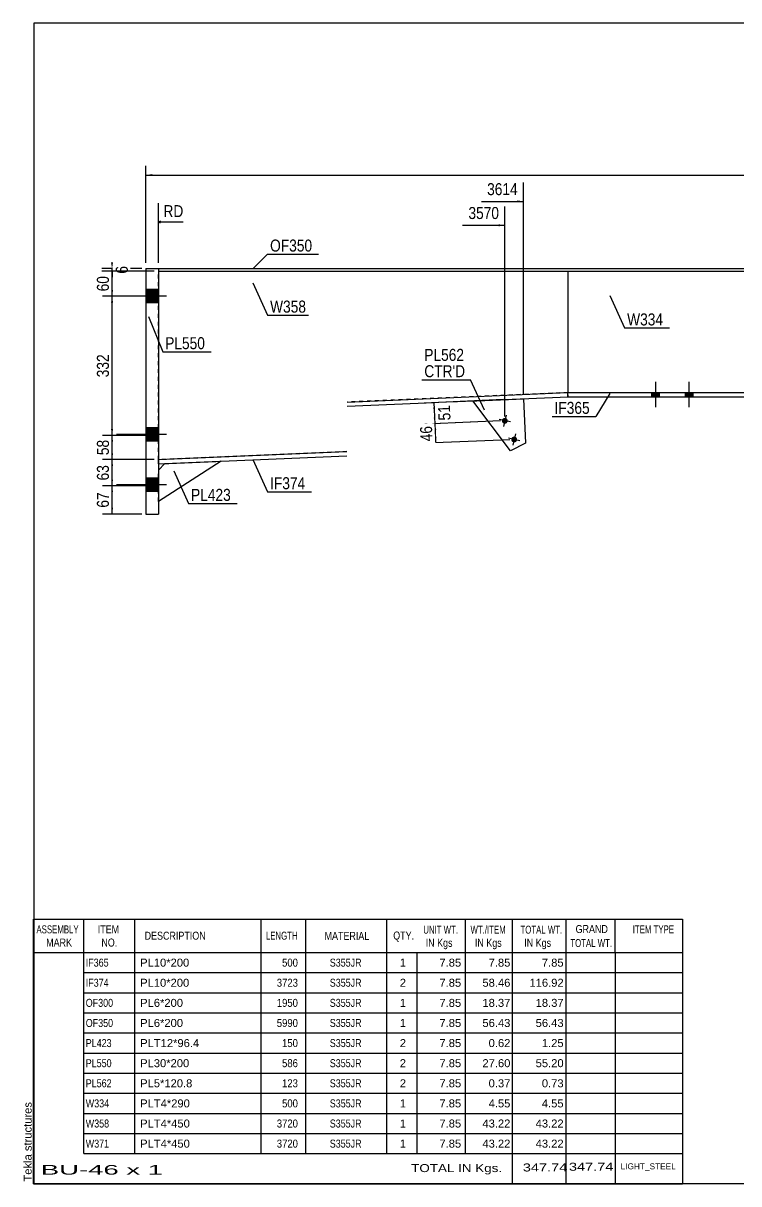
# Model space of a CAD drawing. Header units: millimetres. Extents: x -32 to 370, y -195 to 82.
# Drawn here: x -32.3 to 138.6, y -195.4 to 81.7 of the extents above; entities that cross this region are included whole.
import ezdxf

# ---------------------------------------------------------------- set-up
doc = ezdxf.new("R2010")
doc.units = ezdxf.units.MM
doc.linetypes.add('DXK_LINE_DOT1', pattern=[1.8814, 0.9407, -0.9407])
doc.styles.add('Arial', font='ARIAL.TTF', dxfattribs={"height": 0.2})
doc.styles.add('Arial Narrow', font='ARIALN.TTF', dxfattribs={"height": 0.2})

# ---------------------------------------------------------------- blocks, each defined once
blk = doc.blocks.new('Unknown-627317898-1211')
at = {"color": 5, "linetype": 'Continuous'}
for p, q in [((370.21, 81.68), (-29.79, 81.68)), ((-29.79, 81.68), (-29.79, -195.32)), ((370.21, -195.32), (370.21, 81.68)), ((-29.79, -195.32), (370.21, -195.32))]:
    blk.add_line(p, q, dxfattribs=at)
at = {"color": 174, "linetype": 'Continuous', "style": 'Arial'}
blk.add_text('Tekla structures', height=1.9102, rotation=90, dxfattribs=at).set_placement((-30.29, -194.82))
blk = doc.blocks.new('Part-627317898-1492 - 1232')
at = {"color": 2, "linetype": 'Continuous'}
for p, q in [((45.09, -8.76), (97.74, -6.5)), ((45.09, -9.77), (97.79, -7.5)), ((97.79, -7.5), (97.74, -6.5)), ((0, -22.5), (44.99, -20.57)), ((0.04, -23.5), (44.99, -21.57)), ((0.04, -23.5), (0, -22.5))]:
    blk.add_line(p, q, dxfattribs=at)
blk = doc.blocks.new('Bolt-627317898-1236 - 1232')
at = {"linetype": 'Continuous'}
blk.add_hatch(color=3, dxfattribs=at).paths.add_polyline_path([(85.62, -17.84, -1), (84.25, -17.55, -1)])
at = {"color": 3, "linetype": 'Continuous'}
for p, q in [((85.22, -16.33), (84.64, -19.07)), ((86.3, -17.99), (83.56, -17.41))]:
    blk.add_line(p, q, dxfattribs=at)
blk = doc.blocks.new('Bolt-627317898-1237 - 1232')
at = {"linetype": 'Continuous'}
blk.add_hatch(color=3, dxfattribs=at).paths.add_polyline_path([(83.38, -13.37, -1), (82.01, -13.08, -1)])
at = {"color": 3, "linetype": 'Continuous'}
for p, q in [((84.07, -13.51), (81.33, -12.94)), ((82.98, -11.86), (82.41, -14.6))]:
    blk.add_line(p, q, dxfattribs=at)
blk = doc.blocks.new('Bolt-627317898-1240 - 1232')
at = {"linetype": 'Continuous'}
for points in [[(-3, 18.1), (-3, 14.9), (0, 14.9), (0, 18.1)], [(-3, 18.1), (-3, 14.9), (0, 14.9), (0, 18.1)], [(-3, -14.9), (-3, -18.1), (0, -18.1), (0, -14.9)], [(-3, -14.9), (-3, -18.1), (0, -18.1), (0, -14.9)], [(-3, -26.9), (-3, -30.1), (0, -30.1), (0, -26.9)], [(-3, -26.9), (-3, -30.1), (0, -30.1), (0, -26.9)]]:
    blk.add_hatch(color=3, dxfattribs=at).paths.add_polyline_path(points)
at = {"color": 3, "linetype": 'Continuous'}
for p, q in [((0, 18.1), (-3, 18.1)), ((0, 18.1), (-3, 18.1)), ((1.9, 16.5), (-10, 16.5)), ((1.9, 16.5), (-10, 16.5)), ((0, 14.9), (-3, 14.9)), ((0, 14.9), (-3, 14.9)), ((1.9, -16.5), (-10, -16.5)), ((1.9, -16.5), (-10, -16.5)), ((0, -14.9), (-3, -14.9)), ((0, -14.9), (-3, -14.9)), ((0, -18.1), (-3, -18.1)), ((0, -18.1), (-3, -18.1)), ((0, -26.9), (-3, -26.9)), ((0, -26.9), (-3, -26.9)), ((1.9, -28.5), (-10, -28.5)), ((1.9, -28.5), (-10, -28.5)), ((0, -30.1), (-3, -30.1)), ((0, -30.1), (-3, -30.1))]:
    blk.add_line(p, q, dxfattribs=at)
blk = doc.blocks.new('Bolt-627317898-1315 - 1232')
at = {"linetype": 'Continuous'}
for points in [[(119.64, -6.5), (117.84, -6.5), (117.84, -7.5), (119.64, -7.5)], [(119.64, -6.5), (117.84, -6.5), (117.84, -7.5), (119.64, -7.5)], [(127.64, -6.5), (125.84, -6.5), (125.84, -7.5), (127.64, -7.5)], [(127.64, -6.5), (125.84, -6.5), (125.84, -7.5), (127.64, -7.5)]]:
    blk.add_hatch(color=3, dxfattribs=at).paths.add_polyline_path(points)
at = {"color": 3, "linetype": 'Continuous'}
for p, q in [((118.74, -9.95), (118.74, -3.95)), ((118.74, -9.95), (118.74, -3.95)), ((126.74, -9.95), (126.74, -3.95)), ((126.74, -9.95), (126.74, -3.95)), ((117.84, -7.5), (117.84, -6.5)), ((117.84, -7.5), (117.84, -6.5)), ((119.64, -7.5), (119.64, -6.5)), ((119.64, -7.5), (119.64, -6.5)), ((125.84, -7.5), (125.84, -6.5)), ((125.84, -7.5), (125.84, -6.5)), ((127.64, -7.5), (127.64, -6.5)), ((127.64, -7.5), (127.64, -6.5))]:
    blk.add_line(p, q, dxfattribs=at)
blk = doc.blocks.new('Part-627317898-1331 - 1232')
at = {"color": 7, "linetype": 'DXK_LINE_DOT1'}
for p, q in [((0, -22.5), (0, 22.5)), ((0, 22.5), (44.99, 22.5)), ((45.09, 22.5), (97.74, 22.5)), ((97.74, -6.5), (45.09, -8.76)), ((44.99, -20.57), (0, -22.5))]:
    blk.add_line(p, q, dxfattribs=at)
at = {"color": 2, "linetype": 'Continuous'}
blk.add_line((97.74, 22.5), (97.74, -6.5), dxfattribs=at)
blk = doc.blocks.new('Part-627317898-1389 - 1232')
at = {"color": 7, "linetype": 'DXK_LINE_DOT1'}
blk.add_line((75.09, -8.48), (87.16, -7.96), dxfattribs=at)
at = {"color": 2, "linetype": 'Continuous'}
for p, q in [((87.16, -7.96), (87.61, -18.59)), ((84.04, -20.38), (75.09, -8.48)), ((87.61, -18.59), (84.04, -20.38))]:
    blk.add_line(p, q, dxfattribs=at)
blk = doc.blocks.new('Part-627317898-1411 - 1232')
at = {"color": 2, "linetype": 'Continuous'}
for p, q in [((14.99, -22.86), (0, -32.5)), ((0, -25), (1.5, -23.44))]:
    blk.add_line(p, q, dxfattribs=at)
at = {"color": 7, "linetype": 'DXK_LINE_DOT1'}
for p, q in [((1.5, -23.44), (14.99, -22.86)), ((0, -32.5), (0, -25))]:
    blk.add_line(p, q, dxfattribs=at)
blk = doc.blocks.new('Part-627317898-1433 - 1232')
at = {"color": 2, "linetype": 'Continuous'}
for p, q in [((-3, 23.1), (0, 23.1)), ((-3, 23.1), (-3, -35.5)), ((0, 23.1), (0, -35.5)), ((-3, -35.5), (0, -35.5))]:
    blk.add_line(p, q, dxfattribs=at)
blk = doc.blocks.new('Part-627317898-1487 - 1232')
at = {"color": 2, "linetype": 'Continuous'}
for p, q in [((97.74, -7.5), (97.74, -6.5)), ((97.74, -6.5), (147.74, -6.5)), ((97.74, -7.5), (147.74, -7.5)), ((147.74, -7.5), (147.74, -6.5))]:
    blk.add_line(p, q, dxfattribs=at)
blk = doc.blocks.new('Part-627317898-1580 - 1232')
at = {"color": 2, "linetype": 'Continuous'}
for p, q in [((97.74, 22.5), (97.74, -6.5)), ((147.74, 22.5), (147.74, -6.5))]:
    blk.add_line(p, q, dxfattribs=at)
at = {"color": 7, "linetype": 'DXK_LINE_DOT1'}
for p, q in [((97.74, 22.5), (147.74, 22.5)), ((97.74, -6.5), (147.74, -6.5))]:
    blk.add_line(p, q, dxfattribs=at)
blk = doc.blocks.new('Part-627317898-1585 - 1232')
at = {"color": 2, "linetype": 'Continuous'}
for p, q in [((0, 23.1), (0, 22.5)), ((0, 23.1), (44.99, 23.1)), ((0, 22.5), (44.99, 22.5)), ((45.09, 23.1), (200.4, 23.1)), ((45.09, 22.5), (200.4, 22.5)), ((200.5, 23.1), (230.5, 23.1)), ((200.5, 22.5), (230.5, 22.5)), ((230.5, 23.1), (230.5, 22.5))]:
    blk.add_line(p, q, dxfattribs=at)
blk = doc.blocks.new('StraightDimension-627317898-3247 - 1232')
at = {"linetype": 'Continuous'}
for points in [[(-10.84, 24.6), (-11.09, 23.1), (-11.34, 24.6)], [(-11.34, 21), (-11.09, 22.5), (-10.84, 21)]]:
    blk.add_hatch(color=7, dxfattribs=at).paths.add_polyline_path(points)
at = {"color": 7, "linetype": 'Continuous'}
for p, q in [((-4, 23.1), (-13.49, 23.1)), ((-1, 22.5), (-13.49, 22.5)), ((-11.09, 22.5), (-11.09, 23.1))]:
    blk.add_line(p, q, dxfattribs=at)
at = {"color": 0}
blk.add_wipeout([(-6.74, 24.31), (-10.94, 24.31), (-10.94, 21.29), (-6.74, 21.29)], dxfattribs=at)
at = {"color": 3, "style": 'Arial Narrow'}
blk.add_text('6', height=2.86, rotation=90.0002, dxfattribs=at).set_placement((-7.34, 21.89))
blk = doc.blocks.new('StraightDimension-627317898-3248 - 1232')
at = {"linetype": 'Continuous'}
for points in [[(-11.34, 21), (-11.09, 22.5), (-10.84, 21)], [(-10.84, 18), (-11.09, 16.5), (-11.34, 18)]]:
    blk.add_hatch(color=7, dxfattribs=at).paths.add_polyline_path(points)
at = {"color": 7, "linetype": 'Continuous'}
for p, q in [((-1, 22.5), (-13.34, 22.5)), ((-11.09, 16.5), (-11.09, 22.5)), ((-1, 16.5), (-13.34, 16.5))]:
    blk.add_line(p, q, dxfattribs=at)
at = {"color": 0}
blk.add_wipeout([(-11.24, 21.93), (-15.44, 21.93), (-15.44, 17.07), (-11.24, 17.07)], dxfattribs=at)
at = {"color": 3, "style": 'Arial Narrow'}
blk.add_text('60', height=2.863, rotation=90.0002, dxfattribs=at).set_placement((-11.84, 17.67))
blk = doc.blocks.new('StraightDimension-627317898-1907 - 1232')
at = {"linetype": 'Continuous'}
for points in [[(65.62, -10.38), (65.81, -8.87), (66.12, -10.36)], [(66.21, -12.43), (66.03, -13.94), (65.71, -12.45)]]:
    blk.add_hatch(color=7, dxfattribs=at).paths.add_polyline_path(points)
at = {"color": 7, "linetype": 'Continuous'}
for p, q in [((82.41, -8.16), (63.41, -8.98)), ((66.03, -13.94), (65.81, -8.87)), ((81.7, -13.27), (63.63, -14.05))]:
    blk.add_line(p, q, dxfattribs=at)
at = {"color": 0}
blk.add_wipeout([(70.16, -8.8), (65.96, -8.98), (66.17, -13.83), (70.37, -13.65)], dxfattribs=at)
at = {"color": 3, "style": 'Arial Narrow'}
blk.add_text('51', height=2.863, rotation=92.4582, dxfattribs=at).set_placement((69.74, -13.07))
blk = doc.blocks.new('StraightDimension-627317898-1842 - 1232')
at = {"linetype": 'Continuous'}
for points in [[(-1.5, 45.17), (-3, 45.42), (-1.5, 45.67)], [(340.2, 45.67), (341.7, 45.42), (340.2, 45.17)]]:
    blk.add_hatch(color=7, dxfattribs=at).paths.add_polyline_path(points)
at = {"color": 7, "linetype": 'Continuous'}
for p, q in [((-3, 24.5), (-3, 47.67)), ((341.7, 24.5), (341.7, 47.67)), ((-3, 45.42), (341.7, 45.42))]:
    blk.add_line(p, q, dxfattribs=at)
at = {"color": 0}
blk.add_wipeout([(173.6, 45.57), (173.6, 49.77), (165.09, 49.77), (165.09, 45.57)], dxfattribs=at)
at = {"color": 3, "style": 'Arial Narrow'}
blk.add_text('8000', height=2.863, dxfattribs=at).set_placement((165.69, 46.17))
blk = doc.blocks.new('StraightDimension-627317898-2054 - 1232')
at = {"linetype": 'Continuous'}
blk.add_hatch(color=7, dxfattribs=at).paths.add_polyline_path([(81.2, 33.69), (82.7, 33.44), (81.2, 33.19)])
at = {"color": 7, "linetype": 'Continuous'}
for p, q in [((82.7, -12.23), (82.7, 37.94)), ((72.63, 33.44), (82.7, 33.44))]:
    blk.add_line(p, q, dxfattribs=at)
at = {"color": 0, "linetype": 'Continuous'}
blk.add_wipeout([(6.53, 34.79), (6.53, 38.99), (0.59, 38.99), (0.59, 34.79)], dxfattribs=at)
at = {"color": 7, "linetype": 'Continuous'}
for p, q in [((0, 24.5), (0, 38.69)), ((0.5, 34.44), (0, 34.19)), ((0.5, 33.94), (0, 34.19)), ((5.93, 34.19), (0, 34.19))]:
    blk.add_line(p, q, dxfattribs=at)
at = {"color": 3, "linetype": 'Continuous', "style": 'Arial Narrow'}
blk.add_text('RD', height=2.863, dxfattribs=at).set_placement((1.19, 35.39))
at = {"color": 0}
blk.add_wipeout([(81.92, 34.34), (81.92, 38.54), (73.41, 38.54), (73.41, 34.34)], dxfattribs=at)
at = {"color": 3, "style": 'Arial Narrow'}
blk.add_text('3570', height=2.863, dxfattribs=at).set_placement((74.01, 34.94))
blk = doc.blocks.new('StraightDimension-627317898-3252 - 1232')
at = {"linetype": 'Continuous'}
for points in [[(-11.34, -30.26), (-11.09, -28.76), (-10.84, -30.26)], [(-10.84, -34), (-11.09, -35.5), (-11.34, -34)]]:
    blk.add_hatch(color=7, dxfattribs=at).paths.add_polyline_path(points)
at = {"color": 7, "linetype": 'Continuous'}
for p, q in [((-1, -28.76), (-13.34, -28.76)), ((-11.09, -35.5), (-11.09, -28.76)), ((-4, -35.5), (-13.34, -35.5))]:
    blk.add_line(p, q, dxfattribs=at)
at = {"color": 0}
blk.add_wipeout([(-11.24, -29.7), (-15.44, -29.7), (-15.44, -34.56), (-11.24, -34.56)], dxfattribs=at)
at = {"color": 3, "style": 'Arial Narrow'}
blk.add_text('67', height=2.863, rotation=90.0002, dxfattribs=at).set_placement((-11.84, -33.96))
blk = doc.blocks.new('StraightDimension-627317898-3251 - 1232')
at = {"linetype": 'Continuous'}
for points in [[(-11.34, -24), (-11.09, -22.5), (-10.84, -24)], [(-10.84, -27.26), (-11.09, -28.76), (-11.34, -27.26)]]:
    blk.add_hatch(color=7, dxfattribs=at).paths.add_polyline_path(points)
at = {"color": 7, "linetype": 'Continuous'}
for p, q in [((-1, -22.5), (-13.34, -22.5)), ((-11.09, -28.76), (-11.09, -22.5)), ((-1, -28.76), (-13.34, -28.76))]:
    blk.add_line(p, q, dxfattribs=at)
at = {"color": 0}
blk.add_wipeout([(-11.24, -23.2), (-15.44, -23.2), (-15.44, -28.06), (-11.24, -28.06)], dxfattribs=at)
at = {"color": 3, "style": 'Arial Narrow'}
blk.add_text('63', height=2.863, rotation=90.0002, dxfattribs=at).set_placement((-11.84, -27.46))
blk = doc.blocks.new('StraightDimension-627317898-1932 - 1232')
at = {"linetype": 'Continuous'}
for points in [[(65.84, -15.45), (66.03, -13.94), (66.34, -15.43)], [(66.41, -16.99), (66.22, -18.5), (65.91, -17.01)]]:
    blk.add_hatch(color=7, dxfattribs=at).paths.add_polyline_path(points)
at = {"color": 7, "linetype": 'Continuous'}
for p, q in [((81.7, -13.27), (63.78, -14.04)), ((66.22, -18.5), (66.03, -13.94)), ((83.93, -17.74), (63.98, -18.6))]:
    blk.add_line(p, q, dxfattribs=at)
at = {"color": 0}
blk.add_wipeout([(65.87, -13.8), (61.68, -13.98), (61.88, -18.83), (66.08, -18.65)], dxfattribs=at)
at = {"color": 3, "style": 'Arial Narrow'}
blk.add_text('46', height=2.863, rotation=92.4582, dxfattribs=at).set_placement((65.45, -18.08))
blk = doc.blocks.new('StraightDimension-627317898-2053 - 1232')
at = {"linetype": 'Continuous'}
blk.add_hatch(color=7, dxfattribs=at).paths.add_polyline_path([(85.66, 39.39), (87.16, 39.14), (85.66, 38.89)])
at = {"color": 7, "linetype": 'Continuous'}
for p, q in [((87.16, -6.96), (87.16, 43.64)), ((77.09, 39.14), (87.16, 39.14))]:
    blk.add_line(p, q, dxfattribs=at)
at = {"color": 0}
blk.add_wipeout([(86.38, 40.04), (86.38, 44.24), (77.87, 44.24), (77.87, 40.04)], dxfattribs=at)
at = {"color": 3, "style": 'Arial Narrow'}
blk.add_text('3614', height=2.863, dxfattribs=at).set_placement((78.47, 40.64))
blk = doc.blocks.new('StraightDimension-627317898-3249 - 1232')
at = {"linetype": 'Continuous'}
for points in [[(-11.34, 15), (-11.09, 16.5), (-10.84, 15)], [(-10.84, -15.2), (-11.09, -16.7), (-11.34, -15.2)]]:
    blk.add_hatch(color=7, dxfattribs=at).paths.add_polyline_path(points)
at = {"color": 7, "linetype": 'Continuous'}
for p, q in [((-1, 16.5), (-13.34, 16.5)), ((-11.09, -16.7), (-11.09, 16.5)), ((-1, -16.7), (-13.34, -16.7))]:
    blk.add_line(p, q, dxfattribs=at)
at = {"color": 0}
blk.add_wipeout([(-11.24, 3.24), (-15.44, 3.24), (-15.44, -3.44), (-11.24, -3.44)], dxfattribs=at)
at = {"color": 3, "style": 'Arial Narrow'}
blk.add_text('332', height=2.863, rotation=90.0002, dxfattribs=at).set_placement((-11.84, -2.84))
blk = doc.blocks.new('StraightDimension-627317898-3250 - 1232')
at = {"linetype": 'Continuous'}
for points in [[(-11.34, -18.2), (-11.09, -16.7), (-10.84, -18.2)], [(-10.84, -21), (-11.09, -22.5), (-11.34, -21)]]:
    blk.add_hatch(color=7, dxfattribs=at).paths.add_polyline_path(points)
at = {"color": 7, "linetype": 'Continuous'}
for p, q in [((-1, -16.7), (-13.34, -16.7)), ((-11.09, -22.5), (-11.09, -16.7)), ((-1, -22.5), (-13.34, -22.5))]:
    blk.add_line(p, q, dxfattribs=at)
at = {"color": 0}
blk.add_wipeout([(-11.24, -17.17), (-15.44, -17.17), (-15.44, -22.03), (-11.24, -22.03)], dxfattribs=at)
at = {"color": 3, "style": 'Arial Narrow'}
blk.add_text('58', height=2.863, rotation=90.0002, dxfattribs=at).set_placement((-11.84, -21.43))
blk = doc.blocks.new('CBS_BOM-627317898-3506')
at = {"color": 7, "linetype": 'Continuous'}
for p, q in [((-29.82, -140.15), (-29.82, -132.15)), ((-29.82, -132.15), (125.1, -132.15)), ((-17.82, -140.15), (-17.82, -132.15)), ((-5.63, -140.15), (-5.63, -132.15)), ((24.53, -140.15), (24.53, -132.15)), ((35.21, -140.15), (35.21, -132.15)), ((54.53, -140.15), (54.53, -132.15)), ((73.33, -140.15), (73.33, -132.15)), ((84.54, -140.15), (84.54, -132.15)), ((97.33, -140.15), (97.33, -132.15)), ((109.08, -140.15), (109.08, -132.15)), ((125.1, -132.16), (125.09, -140.14)), ((-29.82, -140.15), (125.1, -140.15)), ((-29.82, -144.95), (-29.82, -140.15)), ((-17.82, -144.95), (-17.82, -140.15)), ((-5.63, -144.95), (-5.63, -140.15)), ((24.53, -144.95), (24.53, -140.15)), ((35.21, -144.95), (35.21, -140.15)), ((54.53, -144.95), (54.53, -140.15)), ((61.79, -144.95), (61.79, -140.15)), ((73.33, -144.95), (73.33, -140.15)), ((84.54, -144.95), (84.54, -140.15)), ((97.33, -144.95), (97.33, -140.15)), ((109.09, -144.95), (109.09, -140.15)), ((125.1, -140.16), (125.1, -144.95)), ((-29.82, -149.75), (-29.82, -144.95)), ((-17.82, -144.95), (125.1, -144.95)), ((-17.82, -149.75), (-17.82, -144.95)), ((-5.63, -149.75), (-5.63, -144.95)), ((24.53, -149.75), (24.53, -144.95)), ((35.21, -149.75), (35.21, -144.95)), ((54.53, -149.75), (54.53, -144.95)), ((61.79, -149.75), (61.79, -144.95)), ((73.33, -149.75), (73.33, -144.95)), ((84.54, -149.75), (84.54, -144.95)), ((97.33, -149.75), (97.33, -144.95)), ((109.09, -149.75), (109.09, -144.95)), ((125.1, -144.96), (125.1, -149.75)), ((-29.82, -154.55), (-29.82, -149.75)), ((-17.82, -149.75), (125.1, -149.75)), ((-17.82, -154.55), (-17.82, -149.75)), ((-5.63, -154.55), (-5.63, -149.75)), ((24.53, -154.55), (24.53, -149.75)), ((35.21, -154.55), (35.21, -149.75)), ((54.53, -154.55), (54.53, -149.75)), ((61.79, -154.55), (61.79, -149.75)), ((73.33, -154.55), (73.33, -149.75)), ((84.54, -154.55), (84.54, -149.75)), ((97.33, -154.55), (97.33, -149.75)), ((109.09, -154.55), (109.09, -149.75)), ((125.1, -149.76), (125.1, -154.55)), ((-29.82, -159.35), (-29.82, -154.55)), ((-17.82, -154.55), (125.1, -154.55)), ((-17.82, -159.35), (-17.82, -154.55)), ((-5.63, -159.35), (-5.63, -154.55)), ((24.53, -159.35), (24.53, -154.55)), ((35.21, -159.35), (35.21, -154.55)), ((54.53, -159.35), (54.53, -154.55)), ((61.79, -159.35), (61.79, -154.55)), ((73.33, -159.35), (73.33, -154.55)), ((84.54, -159.35), (84.54, -154.55)), ((97.33, -159.35), (97.33, -154.55)), ((109.09, -159.35), (109.09, -154.55)), ((125.1, -154.56), (125.1, -159.35)), ((-29.82, -164.15), (-29.82, -159.35)), ((-17.82, -159.35), (125.1, -159.35)), ((-17.82, -164.15), (-17.82, -159.35)), ((-5.63, -164.15), (-5.63, -159.35)), ((24.53, -164.15), (24.53, -159.35)), ((35.21, -164.15), (35.21, -159.35)), ((54.53, -164.15), (54.53, -159.35)), ((61.79, -164.15), (61.79, -159.35)), ((73.33, -164.15), (73.33, -159.35)), ((84.54, -164.15), (84.54, -159.35)), ((97.33, -164.15), (97.33, -159.35)), ((109.09, -164.15), (109.09, -159.35)), ((125.1, -159.36), (125.1, -164.15)), ((-29.82, -168.95), (-29.82, -164.15)), ((-17.82, -164.15), (125.1, -164.15)), ((-17.82, -168.95), (-17.82, -164.15)), ((-5.63, -168.95), (-5.63, -164.15)), ((24.53, -168.95), (24.53, -164.15)), ((35.21, -168.95), (35.21, -164.15)), ((54.53, -168.95), (54.53, -164.15)), ((61.79, -168.95), (61.79, -164.15)), ((73.33, -168.95), (73.33, -164.15)), ((84.54, -168.95), (84.54, -164.15)), ((97.33, -168.95), (97.33, -164.15)), ((109.09, -168.95), (109.09, -164.15)), ((125.1, -164.16), (125.1, -168.95)), ((-29.82, -173.75), (-29.82, -168.95)), ((-17.82, -168.95), (125.1, -168.95)), ((-17.82, -173.75), (-17.82, -168.95)), ((-5.63, -173.75), (-5.63, -168.95)), ((24.53, -173.75), (24.53, -168.95)), ((35.21, -173.75), (35.21, -168.95)), ((54.53, -173.75), (54.53, -168.95)), ((61.79, -173.75), (61.79, -168.95)), ((73.33, -173.75), (73.33, -168.95)), ((84.54, -173.75), (84.54, -168.95)), ((97.33, -173.75), (97.33, -168.95)), ((109.09, -173.75), (109.09, -168.95)), ((125.1, -168.96), (125.1, -173.75)), ((-29.82, -178.55), (-29.82, -173.75)), ((-17.82, -173.75), (125.1, -173.75)), ((-17.82, -178.55), (-17.82, -173.75)), ((-5.63, -178.55), (-5.63, -173.75)), ((24.53, -178.55), (24.53, -173.75)), ((35.21, -178.55), (35.21, -173.75)), ((54.53, -178.55), (54.53, -173.75)), ((61.79, -178.55), (61.79, -173.75)), ((73.33, -178.55), (73.33, -173.75)), ((84.54, -178.55), (84.54, -173.75)), ((97.33, -178.55), (97.33, -173.75)), ((109.09, -178.55), (109.09, -173.75)), ((125.1, -173.76), (125.1, -178.55)), ((-29.82, -183.35), (-29.82, -178.55)), ((-17.82, -178.55), (125.1, -178.55)), ((-17.82, -183.35), (-17.82, -178.55)), ((-5.63, -183.35), (-5.63, -178.55)), ((24.53, -183.35), (24.53, -178.55)), ((35.21, -183.35), (35.21, -178.55)), ((54.53, -183.35), (54.53, -178.55)), ((61.79, -183.35), (61.79, -178.55)), ((73.33, -183.35), (73.33, -178.55)), ((84.54, -183.35), (84.54, -178.55)), ((97.33, -183.35), (97.33, -178.55)), ((109.09, -183.35), (109.09, -178.55)), ((125.1, -178.56), (125.1, -183.35)), ((-29.82, -188.15), (-29.82, -183.35)), ((-17.82, -183.35), (125.1, -183.35)), ((-17.82, -188.15), (-17.82, -183.35)), ((-5.63, -188.15), (-5.63, -183.35)), ((24.53, -188.15), (24.53, -183.35)), ((35.21, -188.15), (35.21, -183.35)), ((54.53, -188.15), (54.53, -183.35)), ((61.79, -188.15), (61.79, -183.35)), ((73.33, -188.15), (73.33, -183.35)), ((84.54, -188.15), (84.54, -183.35)), ((97.33, -188.15), (97.33, -183.35)), ((109.09, -188.15), (109.09, -183.35)), ((125.1, -183.36), (125.1, -188.15)), ((-29.82, -195.35), (-29.82, -188.17)), ((-17.82, -188.15), (125.1, -188.15)), ((84.54, -195.35), (84.54, -188.17)), ((97.33, -195.35), (97.33, -188.17)), ((109.13, -195.35), (109.13, -188.17)), ((125.1, -188.15), (125.1, -195.35)), ((-29.82, -195.35), (125.1, -195.35))]:
    blk.add_line(p, q, dxfattribs=at)
at = {"color": 3, "linetype": 'Continuous', "style": 'Arial'}
for s, height, width, p in [('ASSEMBLY', 1.91, 0.7, (-29.14, -135.58)), ('ITEM', 1.91, 0.8, (-14.5, -135.58)), ('DESCRIPTION', 1.9102, 0.8, (-3.31, -137.09)), ('LENGTH', 1.91, 0.7, (25.64, -137.09)), ('MATERIAL', 1.91, 0.8, (39.66, -137.13)), ('QTY.', 1.91, 0.8, (56.05, -137.05)), ('UNIT WT.', 1.91, 0.7, (63.22, -135.65)), ('WT./ITEM', 1.91, 0.7, (74.51, -135.65)), ('TOTAL WT.', 1.91, 0.7, (86.44, -135.65)), ('GRAND', 1.91, 0.8, (99.6, -135.5)), ('ITEM TYPE', 1.91, 0.7, (113.24, -135.57)), ('MARK', 1.91, 0.8, (-26.82, -138.72)), ('NO.', 1.91, 0.8, (-13.64, -138.72)), ('IN Kgs', 1.91, 0.8, (63.8, -138.79)), ('IN Kgs', 1.91, 0.8, (75.55, -138.79)), ('IN Kgs', 1.91, 0.8, (87.34, -138.79)), ('TOTAL WT.', 1.91, 0.7, (98.34, -138.84))]:
    blk.add_text(s, height=height, dxfattribs=dict(at, width=width)).set_placement(p)
at = {"color": 7, "linetype": 'Continuous', "style": 'Arial'}
for s, width, p in [('IF365', 0.8, (-17.37, -143.52)), ('500', 0.85, (29.51, -143.52)), ('S355JR', 0.8, (40.9, -143.52)), ('IF374', 0.8, (-17.37, -148.32)), ('3723', 0.85, (28.25, -148.32)), ('S355JR', 0.8, (40.9, -148.32)), ('OF300', 0.8, (-17.37, -153.12)), ('1950', 0.85, (28.25, -153.12)), ('S355JR', 0.8, (40.9, -153.12)), ('OF350', 0.8, (-17.37, -157.92)), ('5990', 0.85, (28.25, -157.92)), ('S355JR', 0.8, (40.9, -157.92)), ('PL423', 0.8, (-17.37, -162.72)), ('150', 0.85, (29.51, -162.72)), ('S355JR', 0.8, (40.9, -162.72)), ('PL550', 0.8, (-17.37, -167.52)), ('586', 0.85, (29.51, -167.52)), ('S355JR', 0.8, (40.9, -167.52)), ('PL562', 0.8, (-17.37, -172.32)), ('123', 0.85, (29.51, -172.32)), ('S355JR', 0.8, (40.9, -172.32)), ('W334', 0.8, (-17.37, -177.12)), ('500', 0.85, (29.51, -177.12)), ('S355JR', 0.8, (40.9, -177.12)), ('W358', 0.8, (-17.37, -181.92)), ('3720', 0.85, (28.25, -181.92)), ('S355JR', 0.8, (40.9, -181.92)), ('W371', 0.8, (-17.37, -186.72)), ('3720', 0.85, (28.25, -186.72)), ('S355JR', 0.8, (40.9, -186.72))]:
    blk.add_text(s, height=1.91, dxfattribs=dict(at, width=width)).set_placement(p)
for s, p in [('PL10*200', (-4.38, -143.52)), ('1', (57.62, -143.52)), ('7.85', (67.08, -143.52)), ('7.85', (78.83, -143.52)), ('7.85', (91.54, -143.52)), ('PL10*200', (-4.38, -148.32)), ('2', (57.62, -148.32)), ('7.85', (67.08, -148.32)), ('58.46', (77.35, -148.32)), ('116.92', (88.58, -148.32)), ('PL6*200', (-4.38, -153.12)), ('1', (57.62, -153.12)), ('7.85', (67.08, -153.12)), ('18.37', (77.35, -153.12)), ('18.37', (90.06, -153.12)), ('PL6*200', (-4.38, -157.92)), ('1', (57.62, -157.92)), ('7.85', (67.08, -157.92)), ('56.43', (77.35, -157.92)), ('56.43', (90.06, -157.92)), ('PLT12*96.4', (-4.38, -162.72)), ('2', (57.62, -162.72)), ('7.85', (67.08, -162.72)), ('0.62', (78.83, -162.72)), ('1.25', (91.54, -162.72)), ('PL30*200', (-4.38, -167.52)), ('2', (57.62, -167.52)), ('7.85', (67.08, -167.52)), ('27.60', (77.35, -167.52)), ('55.20', (90.06, -167.52)), ('PL5*120.8', (-4.38, -172.32)), ('2', (57.62, -172.32)), ('7.85', (67.08, -172.32)), ('0.37', (78.83, -172.32)), ('0.73', (91.54, -172.32)), ('PLT4*290', (-4.38, -177.12)), ('1', (57.62, -177.12)), ('7.85', (67.08, -177.12)), ('4.55', (78.83, -177.12)), ('4.55', (91.54, -177.12)), ('PLT4*450', (-4.38, -181.92)), ('1', (57.62, -181.92)), ('7.85', (67.08, -181.92)), ('43.22', (77.35, -181.92)), ('43.22', (90.06, -181.92)), ('PLT4*450', (-4.38, -186.72)), ('1', (57.62, -186.72)), ('7.85', (67.08, -186.72)), ('43.22', (77.35, -186.72)), ('43.22', (90.06, -186.72))]:
    blk.add_text(s, height=1.91, dxfattribs=at).set_placement(p)
at = {"color": 6, "linetype": 'Continuous', "style": 'Arial'}
for s, height, width, p in [('BU-46 x 1', 2.292, 2.05, (-28.1, -193.16)), ('TOTAL IN Kgs.', 1.9102, 1.2, (60.34, -192.56)), ('347.74', 1.91, 1.3, (87, -192.41)), ('347.74', 1.91, 1.3, (98, -192.24))]:
    blk.add_text(s, height=height, dxfattribs=dict(at, width=width)).set_placement(p)
blk.add_text('LIGHT_STEEL', height=1.4135, dxfattribs=at).set_placement((110.35, -191.9))
blk = doc.blocks.new('Mark-627317898-1327 - 1232')
at = {"color": 0}
blk.add_wipeout([(35.24, 12.6), (35.24, 15.6), (26.65, 15.6), (26.65, 12.6)], dxfattribs=at)
blk.add_wipeout([(35.24, 12.6), (35.24, 15.6), (26.65, 15.6), (26.65, 12.6)], dxfattribs=at)
at = {"color": 7, "linetype": 'Continuous'}
for p, q in [((22.52, 19.74), (26.05, 12)), ((26.05, 12), (35.84, 12))]:
    blk.add_line(p, q, dxfattribs=at)
at = {"color": 3, "style": 'Arial Narrow'}
blk.add_text('W358', height=2.863, dxfattribs=at).set_placement((26.65, 12.6))
blk = doc.blocks.new('Mark-627317898-1385 - 1232')
at = {"color": 0}
blk.add_wipeout([(72.97, 1.08), (72.97, 4.08), (63.47, 4.08), (63.47, 1.08)], dxfattribs=at)
blk.add_wipeout([(72.97, 1.08), (72.97, 4.08), (63.47, 4.08), (63.47, 1.08)], dxfattribs=at)
blk.add_wipeout([(73.23, -2.82), (73.23, 0.18), (63.47, 0.18), (63.47, -2.82)], dxfattribs=at)
blk.add_wipeout([(73.23, -2.82), (73.23, 0.18), (63.47, 0.18), (63.47, -2.82)], dxfattribs=at)
at = {"color": 7, "linetype": 'Continuous'}
for p in [(62.87, -3.42), (77.85, -10.7)]:
    blk.add_line(p, (74.47, -3.42), dxfattribs=at)
at = {"color": 3, "style": 'Arial Narrow'}
blk.add_text('PL562', height=2.863, dxfattribs=at).set_placement((63.47, 1.08))
at = {"color": 1, "style": 'Arial Narrow'}
blk.add_text("CTR'D", height=2.863, dxfattribs=at).set_placement((63.47, -2.82))
blk = doc.blocks.new('Mark-627317898-1407 - 1232')
at = {"color": 0}
blk.add_wipeout([(17.27, -32.34), (17.27, -29.34), (7.77, -29.34), (7.77, -32.34)], dxfattribs=at)
blk.add_wipeout([(17.27, -32.34), (17.27, -29.34), (7.77, -29.34), (7.77, -32.34)], dxfattribs=at)
at = {"color": 7, "linetype": 'Continuous'}
for p, q in [((3.63, -25.2), (7.17, -32.94)), ((7.17, -32.94), (18.77, -32.94))]:
    blk.add_line(p, q, dxfattribs=at)
at = {"color": 3, "style": 'Arial Narrow'}
blk.add_text('PL423', height=2.863, dxfattribs=at).set_placement((7.77, -32.34))
blk = doc.blocks.new('Mark-627317898-1429 - 1232')
at = {"color": 0}
blk.add_wipeout([(11.11, 3.87), (11.11, 6.87), (1.6, 6.87), (1.6, 3.87)], dxfattribs=at)
blk.add_wipeout([(11.11, 3.87), (11.11, 6.87), (1.6, 6.87), (1.6, 3.87)], dxfattribs=at)
at = {"color": 7, "linetype": 'Continuous'}
for p, q in [((-2.37, 11.67), (1, 3.27)), ((1, 3.27), (12.61, 3.27))]:
    blk.add_line(p, q, dxfattribs=at)
at = {"color": 3, "style": 'Arial Narrow'}
blk.add_text('PL550', height=2.863, dxfattribs=at).set_placement((1.6, 3.87))
blk = doc.blocks.new('Mark-627317898-1576 - 1232')
at = {"color": 0}
blk.add_wipeout([(120.49, 9.54), (120.49, 12.54), (111.91, 12.54), (111.91, 9.54)], dxfattribs=at)
blk.add_wipeout([(120.49, 9.54), (120.49, 12.54), (111.91, 12.54), (111.91, 9.54)], dxfattribs=at)
at = {"color": 7, "linetype": 'Continuous'}
for p, q in [((107.77, 16.67), (111.31, 8.94)), ((111.31, 8.94), (121.99, 8.94))]:
    blk.add_line(p, q, dxfattribs=at)
at = {"color": 3, "style": 'Arial Narrow'}
blk.add_text('W334', height=2.863, dxfattribs=at).set_placement((111.91, 9.54))
blk = doc.blocks.new('Mark-627317898-1483 - 1232')
at = {"color": 7, "linetype": 'Continuous'}
blk.add_line((107.77, -6.73), (104.47, -12.17), dxfattribs=at)
at = {"color": 0}
blk.add_wipeout([(102.97, -11.57), (102.97, -8.57), (94.57, -8.57), (94.57, -11.57)], dxfattribs=at)
blk.add_wipeout([(102.97, -11.57), (102.97, -8.57), (94.57, -8.57), (94.57, -11.57)], dxfattribs=at)
at = {"color": 7, "linetype": 'Continuous'}
blk.add_line((93.97, -12.17), (104.47, -12.17), dxfattribs=at)
at = {"color": 3, "style": 'Arial Narrow'}
blk.add_text('IF365', height=2.863, dxfattribs=at).set_placement((94.57, -11.57))
blk = doc.blocks.new('Mark-627317898-1488 - 1232')
at = {"color": 0}
blk.add_wipeout([(35.06, -29.56), (35.06, -26.56), (26.65, -26.56), (26.65, -29.56)], dxfattribs=at)
blk.add_wipeout([(35.06, -29.56), (35.06, -26.56), (26.65, -26.56), (26.65, -29.56)], dxfattribs=at)
at = {"color": 7, "linetype": 'Continuous'}
for p, q in [((22.52, -22.43), (26.05, -30.16)), ((26.05, -30.16), (36.56, -30.16))]:
    blk.add_line(p, q, dxfattribs=at)
at = {"color": 3, "style": 'Arial Narrow'}
blk.add_text('IF374', height=2.863, dxfattribs=at).set_placement((26.65, -29.56))
blk = doc.blocks.new('Mark-627317898-1581 - 1232')
at = {"color": 0}
blk.add_wipeout([(36.7, 27.17), (36.7, 30.17), (26.65, 30.17), (26.65, 27.17)], dxfattribs=at)
blk.add_wipeout([(36.7, 27.17), (36.7, 30.17), (26.65, 30.17), (26.65, 27.17)], dxfattribs=at)
at = {"color": 7, "linetype": 'Continuous'}
for p, q in [((22.52, 23.03), (26.05, 26.57)), ((26.05, 26.57), (38.2, 26.57))]:
    blk.add_line(p, q, dxfattribs=at)
at = {"color": 3, "style": 'Arial Narrow'}
blk.add_text('OF350', height=2.863, dxfattribs=at).set_placement((26.65, 27.17))

msp = doc.modelspace()

# ---------------------------------------------------------------- block references
for name in ['Unknown-627317898-1211', 'Part-627317898-1433 - 1232', 'Part-627317898-1585 - 1232', 'Part-627317898-1331 - 1232', 'Part-627317898-1580 - 1232', 'Bolt-627317898-1240 - 1232', 'Bolt-627317898-1315 - 1232', 'Part-627317898-1492 - 1232', 'Part-627317898-1389 - 1232', 'Part-627317898-1487 - 1232', 'Bolt-627317898-1237 - 1232', 'Bolt-627317898-1236 - 1232', 'Part-627317898-1411 - 1232', 'CBS_BOM-627317898-3506']:
    msp.add_blockref(name, (0, 0))

# ---------------------------------------------------------------- next in the draw order: block references
for name in ['StraightDimension-627317898-3247 - 1232', 'Mark-627317898-1576 - 1232', 'StraightDimension-627317898-1907 - 1232', 'Mark-627317898-1483 - 1232', 'Mark-627317898-1488 - 1232', 'Mark-627317898-1407 - 1232', 'StraightDimension-627317898-3252 - 1232']:
    msp.add_blockref(name, (0, 0))

# ---------------------------------------------------------------- next in the draw order: block references
for name in ['StraightDimension-627317898-1842 - 1232', 'StraightDimension-627317898-3248 - 1232', 'StraightDimension-627317898-3251 - 1232']:
    msp.add_blockref(name, (0, 0))

# ---------------------------------------------------------------- next in the draw order: block references
msp.add_blockref('StraightDimension-627317898-2054 - 1232', (0, 0))

# ---------------------------------------------------------------- next in the draw order: block references
for name in ['StraightDimension-627317898-2053 - 1232', 'Mark-627317898-1581 - 1232', 'Mark-627317898-1327 - 1232', 'StraightDimension-627317898-3249 - 1232', 'StraightDimension-627317898-1932 - 1232']:
    msp.add_blockref(name, (0, 0))

# ---------------------------------------------------------------- next in the draw order: block references
for name in ['Mark-627317898-1429 - 1232', 'Mark-627317898-1385 - 1232', 'StraightDimension-627317898-3250 - 1232']:
    msp.add_blockref(name, (0, 0))

doc.saveas('drawing.dxf')
